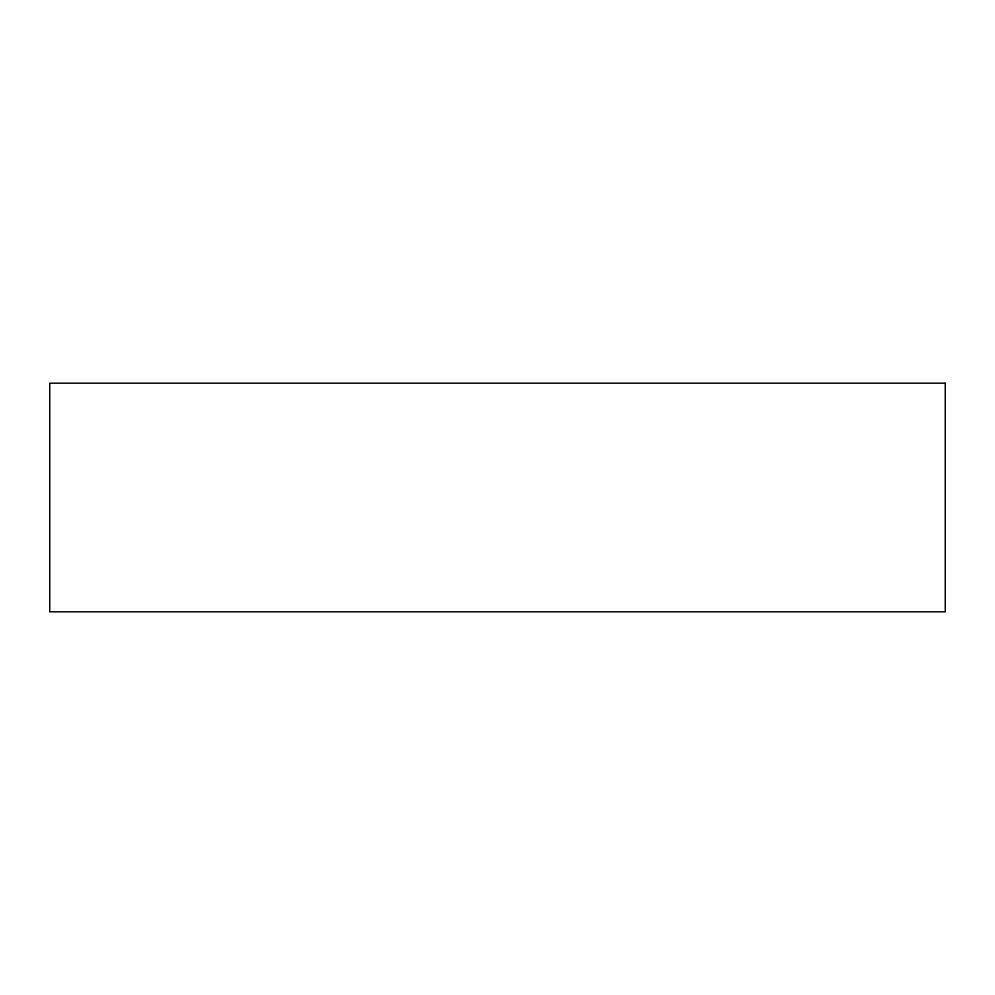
<?xml version="1.0" encoding="UTF-8"?>
<svg xmlns="http://www.w3.org/2000/svg" width="995" height="995" viewBox="0 0 995 995"><rect width="100%" height="100%" fill="white"/><g stroke="black" fill="none" stroke-linecap="round" stroke-linejoin="round"><path stroke-width="1.49" d="M945.25 383.187L49.75 383.187L49.75 611.813L945.25 611.813L945.25 383.187"/></g></svg>
